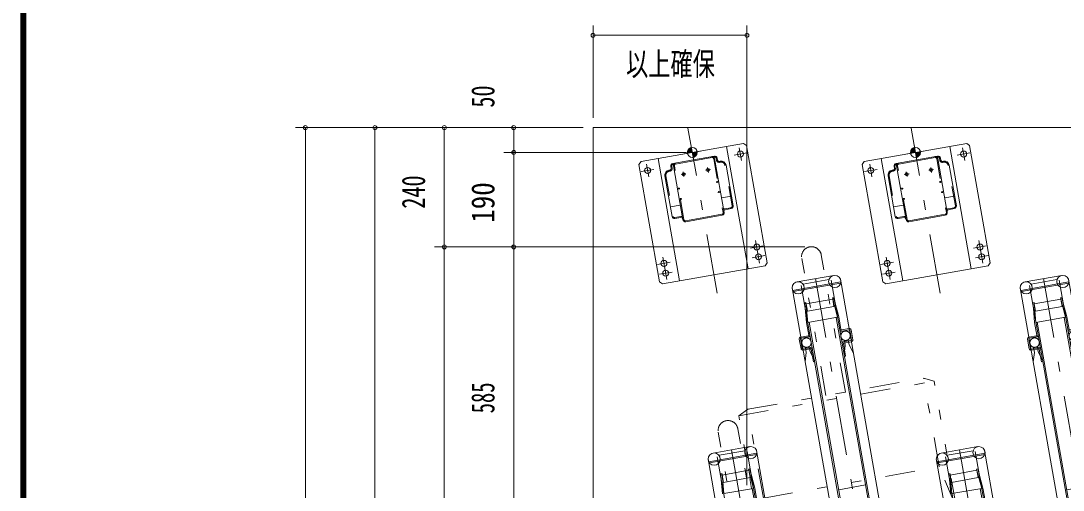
# Model space of a CAD drawing. Units: millimetres, scale not verified. Extents: x -5740 to 6033, y -4020 to 4020.
# Drawn here: x -5740 to -3639, y -862 to 83 of the extents above; entities that cross this region are included whole.
import ezdxf
from ezdxf.enums import TextEntityAlignment as Align

# ---------------------------------------------------------------- set-up
doc = ezdxf.new("R2010")
doc.units = ezdxf.units.MM
doc.header["$LTSCALE"] = 10
for name, pattern in [('USER2', [10, 4, -6]), ('USER4', [24, 12, -5, 2, -5]), ('USER6', [25, 6, -5, 2, -5, 2, -5])]:
    doc.linetypes.add(name, pattern=pattern)
for name, color, linetype, lineweight in [('0-3_2ラック-03BODL', 7, 'Continuous', 18), ('0-5_2ラック-6下ラック前', 3, 'Continuous', 18), ('0-6_2ラック-7下ラック奥', 3, 'USER2', 18), ('0-8_2ラック-A上ラック架台', 3, 'Continuous', 18), ('0-9_2ラック-B下自転車前', 2, 'USER6', 18), ('0-A_2ラック-C下自転車奥', 3, 'Continuous', 18), ('0-B_2ラック-D上自転車前', 4, 'USER6', 18), ('0-C_2ラック-F寸法', 3, 'Continuous', 18), ('1-0_F-F4PAPAER', 5, 'Continuous', 18)]:
    doc.layers.add(name, color=color, linetype=linetype, lineweight=lineweight)
doc.styles.add('ＭＳ ゴシック', font='')
doc.styles.get('ＭＳ ゴシック').set_extended_font_data('MS Gothic')

# ---------------------------------------------------------------- blocks, each defined once
blk = doc.blocks.new('POINT_3')
at = {"layer": '1-0_F-F4PAPAER', "color": 2}
for p, q in [((-33.33, 0), (33.33, 0)), ((0, 33.33), (0, -33.33))]:
    blk.add_line(p, q, dxfattribs=at)
blk.add_circle((0, 0), 20, dxfattribs=at)
for points in [[(-20, 0), (0, 0), (0, 20)], [(-19.71, 3.4), (-20, 0), (0, 20)], [(0, 20), (-20, 0), (-20, 0)], [(-18.64, 7.25), (-19.71, 3.4), (0, 20)], [(0, 20), (-19.71, 3.4), (-19.71, 3.4)], [(-16.83, 10.81), (-18.64, 7.25), (0, 20)], [(0, 20), (-18.64, 7.25), (-18.64, 7.25)], [(-14.35, 13.93), (-16.83, 10.81), (0, 20)], [(0, 20), (-16.83, 10.81), (-16.83, 10.81)], [(-11.29, 16.51), (-14.35, 13.93), (0, 20)], [(0, 20), (-14.35, 13.93), (-14.35, 13.93)], [(-7.79, 18.42), (-11.29, 16.51), (0, 20)], [(0, 20), (-11.29, 16.51), (-11.29, 16.51)], [(-3.97, 19.6), (-7.79, 18.42), (0, 20)], [(0, 20), (-7.79, 18.42), (-7.79, 18.42)], [(0, 20), (-3.97, 19.6), (-3.97, 19.6)], [(0, 20), (-3.97, 19.6), (-3.97, 19.6)], [(0, 20), (0, 0), (0, 0)], [(20, 0), (0, 0), (0, -20)], [(0, -20), (0, 0), (0, 0)], [(19.71, -3.4), (20, 0), (0, -20)], [(0, -20), (20, 0), (20, 0)], [(18.64, -7.25), (19.71, -3.4), (0, -20)], [(0, -20), (19.71, -3.4), (19.71, -3.4)], [(16.83, -10.81), (18.64, -7.25), (0, -20)], [(0, -20), (18.64, -7.25), (18.64, -7.25)], [(14.35, -13.93), (16.83, -10.81), (0, -20)], [(0, -20), (16.83, -10.81), (16.83, -10.81)], [(11.29, -16.51), (14.35, -13.93), (0, -20)], [(0, -20), (14.35, -13.93), (14.35, -13.93)], [(7.79, -18.42), (11.29, -16.51), (0, -20)], [(0, -20), (11.29, -16.51), (11.29, -16.51)], [(3.97, -19.6), (7.79, -18.42), (0, -20)], [(0, -20), (7.79, -18.42), (7.79, -18.42)], [(0, -20), (3.97, -19.6), (3.97, -19.6)], [(0, -20), (3.97, -19.6), (3.97, -19.6)]]:
    blk.add_solid(points, dxfattribs=at)
blk = doc.blocks.new('UP-POLE-TOP_4')
at = {"layer": '0-8_2ラック-A上ラック架台', "linetype": 'USER4'}
for p, q in [((0, -287.35), (0, 50)), ((-108, -20), (-82, -20)), ((-95, -33), (-95, -7)), ((82, -20), (108, -20)), ((95, -33), (95, -7)), ((-30, -40), (-20, -40)), ((-25, -45), (-25, -35)), ((30, -40), (20, -40)), ((25, -35), (25, -45)), ((-41.43, -67), (-37.01, -67)), ((37.01, -67), (41.43, -67)), ((-37.01, -88), (-41.43, -88)), ((41.43, -88), (37.01, -88)), ((-108, -210), (-82, -210)), ((-95, -197), (-95, -243)), ((82, -210), (108, -210)), ((95, -197), (95, -243)), ((-82, -230), (-108, -230)), ((82, -230), (108, -230))]:
    blk.add_line(p, q, dxfattribs=at)
at = {"layer": '0-8_2ラック-A上ラック架台', "color": 7}
for p, q in [((-70, 0), (-70, -250)), ((70, -250), (70, 0)), ((-47.5, -24), (-47.5, -20)), ((-42.25, -20), (-42.25, -130)), ((42.25, -20), (42.25, -130)), ((47.5, -20), (47.5, -24)), ((-62.5, -120), (-62.5, -37)), ((-52.5, -27), (-50.5, -27)), ((50.5, -27), (52.5, -27)), ((52.5, -29), (50.5, -29)), ((62.5, -120), (62.5, -37)), ((-40.25, -66), (-39.25, -66)), ((-39.25, -68), (-40.25, -68)), ((39.25, -66), (40.25, -66)), ((40.25, -68), (39.25, -68)), ((-42.25, -100.36), (-62.5, -100.36)), ((-40.25, -87), (-39.25, -87)), ((-39.25, -89), (-40.25, -89)), ((39.25, -87), (40.25, -87)), ((40.25, -89), (39.25, -89)), ((42.25, -100.36), (62.5, -100.36)), ((-45.25, -125), (-57.5, -125)), ((45.25, -125), (57.5, -125)), ((105, -250), (-105, -250))]:
    blk.add_line(p, q, dxfattribs=at)
at = {"layer": '0-8_2ラック-A上ラック架台', "linetype": 'USER2'}
for p, q in [((-45.5, -24), (-45.5, -20)), ((-41.25, -17), (-42.5, -17)), ((-40.25, -130), (-40.25, -20)), ((40.25, -20), (40.25, -130)), ((41.25, -17), (42.5, -17)), ((45.5, -24), (45.5, -20)), ((-60.5, -37), (-60.5, -120)), ((-50.5, -29), (-52.5, -29)), ((60.5, -120), (60.5, -37)), ((-57.5, -123), (-45.25, -123)), ((45.25, -123), (57.5, -123)), ((0, -133), (-37.25, -133)), ((37.25, -133), (0, -133))]:
    blk.add_line(p, q, dxfattribs=at)
at = {"layer": '0-8_2ラック-A上ラック架台', "color": 7}
for points in [[(-105, -250), (-110, -245), (-110, -5), (-105, 0)], [(-105, 0), (0, 0), (105, 0), (110, -5), (110, -245), (105, -250)], [(42.5, -15), (0, -15), (-42.5, -15)], [(-37.25, -135), (0, -135), (37.25, -135)]]:
    blk.add_lwpolyline(points, dxfattribs=at)
at = {"layer": '0-8_2ラック-A上ラック架台', "linetype": 'USER2'}
blk.add_lwpolyline([(-37.25, -17), (0, -17), (37.25, -17)], dxfattribs=at)
at = {"layer": '0-8_2ラック-A上ラック架台', "color": 7}
for centre, radius in [((-95, -20), 6), ((95, -20), 6), ((-25, -40), 3), ((25, -40), 3), ((-95, -210), 6), ((95, -210), 6), ((-95, -230), 6), ((95, -230), 6)]:
    blk.add_circle(centre, radius, dxfattribs=at)
for centre, radius, start, end in [((-42.5, -20), 5, 90, 180), ((-37.25, -20), 5, 90, 180), ((37.25, -20), 5, 0, 90), ((42.5, -20), 5, 0, 90), ((-52.5, -37), 10, 90, 180), ((-50.5, -24), 3, 270, 0), ((50.5, -24), 3, 180, 270), ((52.5, -37), 10, 0, 90), ((-39.25, -67), 1, 270, 90), ((39.25, -67), 1, 90, 270), ((-39.25, -88), 1, 270, 90), ((39.25, -88), 1, 90, 270), ((-57.5, -120), 5, 180, 270), ((-45.25, -128), 3, 0, 90), ((45.25, -128), 3, 90, 180), ((57.5, -120), 5, 270, 0), ((-37.25, -130), 5, 180, 270), ((37.25, -130), 5, 270, 0)]:
    blk.add_arc(centre, radius, start, end, dxfattribs=at)
at = {"layer": '0-8_2ラック-A上ラック架台', "linetype": 'USER2'}
for centre, radius, start, end in [((-42.5, -20), 3, 90, 180), ((-37.25, -20), 3, 90, 180), ((37.25, -20), 3, 0, 90), ((42.5, -20), 3, 0, 90), ((-52.5, -37), 8, 90, 180), ((-50.5, -24), 5, 270, 0), ((50.5, -24), 5, 180, 270), ((52.5, -37), 8, 0, 90), ((-57.5, -120), 3, 180, 270), ((-45.25, -128), 5, 53.13, 90), ((45.25, -128), 5, 90, 126.87), ((57.5, -120), 3, 270, 0), ((-37.25, -130), 3, 180, 270), ((37.25, -130), 3, 270, 0)]:
    blk.add_arc(centre, radius, start, end, dxfattribs=at)
at = {"layer": '0-B_2ラック-D上自転車前', "xscale": 0.5, "yscale": 0.5}
blk.add_blockref('POINT_3', (0, 0), dxfattribs=at)
blk = doc.blocks.new('CCL-RACK-BACK-TOP_16')
at = {"layer": '0-5_2ラック-6下ラック前', "color": 7}
for p, q in [((-49.5, -345.16), (-49.5, 169.18)), ((37.5, 178.97), (-37.5, 178.97)), ((-30.5, 170.34), (-30.5, -1330.15)), ((-26.39, 172.47), (26.39, 172.47)), ((30.5, -1330.15), (30.5, 170.34)), ((49.5, -345.16), (49.5, 169.18)), ((49.31, 163.47), (-49.31, 163.47)), ((-48.32, 160.97), (48.32, 160.97)), ((27.25, 132.35), (-27.25, 132.35)), ((-27.25, 132.35), (-27.25, 117.35)), ((30.5, 94.85), (-30.5, 94.85)), ((27.5, 94.85), (27.5, -1355.15))]:
    blk.add_line(p, q, dxfattribs=at)
at = {"layer": '0-5_2ラック-6下ラック前', "linetype": 'USER4'}
blk.add_line((0, 178.97), (0, -1375), dxfattribs=at)
at = {"layer": '0-5_2ラック-6下ラック前', "linetype": 'USER2'}
for p, q in [((-33, 94.85), (-30.5, 123.8)), ((33, 94.85), (30.5, 123.8)), ((33, 69.35), (33, 94.85))]:
    blk.add_line(p, q, dxfattribs=at)
at = {"layer": '0-5_2ラック-6下ラック前', "color": 7}
for points in [[(-30.5, 94.85), (-27.05, 134.7), (-29.54, 134.91), (-30.5, 123.8)], [(-27.25, 117.35), (27.25, 117.35), (27.25, 132.35)], [(30.5, 94.85), (27.05, 134.7), (29.54, 134.91), (30.5, 123.8)]]:
    blk.add_lwpolyline(points, dxfattribs=at)
for centre in [(-37.5, 166.72), (37.5, 166.72)]:
    blk.add_circle(centre, 12.25, dxfattribs=at)
blk = doc.blocks.new('CCL-CYC-BACK-TOP_1')
at = {"layer": '0-9_2ラック-B下自転車前'}
for p, q in [((-20, 1505.14), (-20, 1785.52)), ((20, 1505.14), (20, 1785.52))]:
    blk.add_line(p, q, dxfattribs=at)
blk.add_arc((0, 1785.52), 20, 0, 180, dxfattribs=at)
blk = doc.blocks.new('CCL-RACK-FRONT-TOP_17')
at = {"layer": '0-6_2ラック-7下ラック奥', "color": 7, "linetype": 'Continuous'}
for p, q in [((37.5, 528.97), (-37.5, 528.97)), ((-49.5, 4.84), (-49.5, 519.18)), ((49.31, 513.47), (-49.31, 513.47)), ((-48.32, 510.97), (48.32, 510.97)), ((-30.5, 520.34), (-30.5, -980.15)), ((-26.39, 522.47), (26.39, 522.47)), ((30.5, -980.15), (30.5, 520.34)), ((49.5, 4.84), (49.5, 519.18)), ((27.25, 482.35), (-27.25, 482.35)), ((-27.25, 482.35), (-27.25, 467.35)), ((30.5, 444.85), (-30.5, 444.85)), ((-27.5, 444.85), (-27.5, -1005.15)), ((27.5, 444.85), (27.5, -1005.15)), ((-53, 394.85), (-53, 414.85)), ((-50.5, 394.85), (-50.5, 414.85)), ((50.5, 394.85), (50.5, 414.85)), ((53, 394.85), (53, 414.85)), ((-27.25, 102.35), (27.25, 102.35))]:
    blk.add_line(p, q, dxfattribs=at)
at = {"layer": '0-6_2ラック-7下ラック奥', "linetype": 'USER4'}
blk.add_line((0, 528.97), (0, -1025), dxfattribs=at)
at = {"layer": '0-6_2ラック-7下ラック奥'}
for p, q in [((-33, 444.85), (-30.5, 473.8)), ((33, 444.85), (30.5, 473.8)), ((-33, 419.35), (-33, 444.85)), ((33, 419.35), (33, 444.85)), ((-49.5, 418.35), (-34, 418.35)), ((-49.5, 415.85), (-34, 415.85)), ((49.5, 418.35), (34, 418.35)), ((49.5, 415.85), (34, 415.85)), ((-49.5, 393.85), (-34, 393.85)), ((-49.5, 391.35), (-34, 391.35)), ((-33, 390.35), (-33, 364.85)), ((33, 390.35), (33, 364.85)), ((49.5, 393.85), (34, 393.85)), ((49.5, 391.35), (34, 391.35)), ((-30.5, 364.85), (-33, 364.85)), ((30.5, 364.85), (33, 364.85))]:
    blk.add_line(p, q, dxfattribs=at)
at = {"layer": '0-6_2ラック-7下ラック奥', "color": 7, "linetype": 'Continuous'}
for points in [[(-30.5, 444.85), (-27.05, 484.7), (-29.54, 484.91), (-30.5, 473.8)], [(30.5, 444.85), (27.05, 484.7), (29.54, 484.91), (30.5, 473.8)], [(-27.25, 467.35), (27.25, 467.35), (27.25, 482.35)]]:
    blk.add_lwpolyline(points, dxfattribs=at)
at = {"layer": '0-6_2ラック-7下ラック奥'}
for points in [[(-30.5, 367.84), (-36, 385.71), (-36, 395.71), (-44, 395.71), (-44, 385.71), (-49.5, 367.84)], [(49.5, 367.84), (44, 385.71), (44, 395.71), (36, 395.71), (36, 385.71), (30.5, 367.84)]]:
    blk.add_lwpolyline(points, dxfattribs=at)
at = {"layer": '0-6_2ラック-7下ラック奥', "color": 7, "linetype": 'Continuous'}
for centre in [(-37.5, 516.72), (37.5, 516.72)]:
    blk.add_circle(centre, 12.25, dxfattribs=at)
for centre, radius, start, end in [((-49.5, 414.85), 3.5, 90, 180), ((-49.5, 414.85), 1, 90, 180), ((49.5, 414.85), 3.5, 0, 90), ((49.5, 414.85), 1, 0, 90), ((-49.5, 394.85), 3.5, 180, 270), ((-49.5, 394.85), 1, 180, 270), ((49.5, 394.85), 3.5, 270, 0), ((49.5, 394.85), 1, 270, 0)]:
    blk.add_arc(centre, radius, start, end, dxfattribs=at)
at = {"layer": '0-6_2ラック-7下ラック奥'}
for centre, radius, start, end in [((-40, 405.21), 9.5, 360, 180), ((-40, 405.21), 9.5, 180, 0), ((-34, 419.35), 1, 270, 0), ((-34, 419.35), 3.5, 270, 0), ((34, 419.35), 3.5, 180, 270), ((40, 405.21), 9.5, 0, 180), ((40, 405.21), 9.5, 180, 360), ((34, 419.35), 1, 180, 270), ((-34, 390.35), 3.5, 0, 90), ((-34, 390.35), 1, 0, 90), ((34, 390.35), 3.5, 90, 180), ((34, 390.35), 1, 90, 180)]:
    blk.add_arc(centre, radius, start, end, dxfattribs=at)
blk = doc.blocks.new('CCL-CYC-FRONT-TOP_2')
at = {"layer": '0-A_2ラック-C下自転車奥', "color": 6, "linetype": 'USER6'}
for p, q in [((-20, 1505.14), (-20, 1785.52)), ((20, 1505.14), (20, 1785.52)), ((-200, 1495.5), (-180, 1505.14)), ((-200, 1495.5), (200, 1495.5)), ((-200, 1236.94), (-200, 1495.5)), ((180, 1323.71), (180, 1505.14)), ((200, 1495.5), (180, 1505.14)), ((200, 1236.94), (200, 1495.5)), ((-180, 1323.71), (180, 1323.71)), ((200, 1236.94), (180, 1323.71))]:
    blk.add_line(p, q, dxfattribs=at)
blk.add_lwpolyline([(-200, 1236.94), (-180, 1323.71), (-180, 1505.14), (180, 1505.14)], dxfattribs=at)
blk.add_arc((0, 1785.52), 20, 0, 180, dxfattribs=at)

msp = doc.modelspace()

# ---------------------------------------------------------------- linework, layer by layer
at = {"layer": '0-3_2ラック-03BODL'}
msp.add_lwpolyline([(-1261.25, -131.79), (-4586.25, -131.79), (-4586.25, -2566.6)], dxfattribs=at)
at = {"layer": '0-C_2ラック-F寸法'}
for p, q in [((-4586.25, 74.16), (-4586.25, -111.79)), ((-4276.25, 74.16), (-4276.25, -851.79)), ((-4586.25, 54.16), (-4276.25, 54.16)), ((-5186.25, -131.79), (-4606.25, -131.79)), ((-5166.25, -131.79), (-5166.25, -2501.79)), ((-5026.25, -2151.79), (-5026.25, -131.79)), ((-4886.25, -371.79), (-4886.25, -131.79)), ((-4746.25, -181.79), (-4746.25, -131.79)), ((-4766.25, -181.79), (-4398.85, -181.79)), ((-4746.25, -181.79), (-4746.25, -371.79)), ((-4906.25, -371.79), (-4159.4, -371.79)), ((-4886.25, -371.79), (-4886.25, -1971.79)), ((-4746.25, -371.79), (-4746.25, -956.79))]:
    msp.add_line(p, q, dxfattribs=at)
for centre, start, end in [((-4586.25, 54.16), 0, 180), ((-4586.25, 54.16), 180, 0), ((-4276.25, 54.16), 0, 180), ((-4276.25, 54.16), 180, 0), ((-5166.25, -131.79), 0, 180), ((-5166.25, -131.79), 180, 0), ((-5026.25, -131.79), 0, 180), ((-5026.25, -131.79), 180, 0), ((-4886.25, -131.79), 0, 180), ((-4886.25, -131.79), 180, 0), ((-4746.25, -131.79), 0, 180), ((-4746.25, -131.79), 180, 0), ((-4746.25, -181.79), 0, 180), ((-4746.25, -181.79), 180, 0), ((-4886.25, -371.79), 0, 180), ((-4886.25, -371.79), 180, 0), ((-4746.25, -371.79), 0, 180), ((-4746.25, -371.79), 180, 0)]:
    msp.add_arc(centre, 4, start, end, dxfattribs=at)
at = {"layer": '1-0_F-F4PAPAER'}
for points in [[(5739.96, 4020.13), (-5740.04, 4020.13), (-5740.04, -4019.87), (5739.96, -4019.87)], [(5738.96, 4019.13), (5738.96, -4018.87), (-5739.04, -4018.87), (-5739.04, 4019.13)], [(5737.96, 4018.13), (5737.96, -4017.87), (-5738.04, -4017.87), (-5738.04, 4018.13)], [(5736.96, 4017.13), (5736.96, -4016.87), (-5737.04, -4016.87), (-5737.04, 4017.13)], [(5735.96, 4016.13), (5735.96, -4015.87), (-5736.04, -4015.87), (-5736.04, 4016.13)], [(5734.96, 4015.13), (5734.96, -4014.87), (-5735.04, -4014.87), (-5735.04, 4015.13)], [(5733.96, 4014.13), (5733.96, -4013.87), (-5734.04, -4013.87), (-5734.04, 4014.13)], [(5732.96, 4013.13), (5732.96, -4012.87), (-5733.04, -4012.87), (-5733.04, 4013.13)], [(5731.96, 4012.13), (5731.96, -4011.87), (-5732.04, -4011.87), (-5732.04, 4012.13)], [(5730.96, 4011.13), (5730.96, -4010.87), (-5731.04, -4010.87), (-5731.04, 4011.13)], [(5729.96, 4010.13), (5729.96, -4009.87), (-5730.04, -4009.87), (-5730.04, 4010.13)]]:
    msp.add_lwpolyline(points, close=True, dxfattribs=at)

# ---------------------------------------------------------------- block references
at = {"layer": '0-9_2ラック-B下自転車前', "rotation": 10}
msp.add_blockref('CCL-CYC-BACK-TOP_1', (-4004.16, -2499.89), dxfattribs=at)
at = {"layer": '0-A_2ラック-C下自転車奥', "rotation": 10}
for name, p in [('CCL-CYC-FRONT-TOP_2', (-3835.87, -2149.89)), ('CCL-RACK-FRONT-TOP_17', (-4046.25, -956.79)), ('CCL-RACK-FRONT-TOP_17', (-3586.25, -956.79)), ('CCL-RACK-BACK-TOP_16', (-4276.25, -956.79)), ('CCL-RACK-BACK-TOP_16', (-3816.25, -956.79))]:
    msp.add_blockref(name, p, dxfattribs=at)
at = {"layer": '0-B_2ラック-D上自転車前', "rotation": 10}
for p in [(-4386.25, -181.79), (-3936.25, -181.79)]:
    msp.add_blockref('UP-POLE-TOP_4', p, dxfattribs=at)

# ---------------------------------------------------------------- texts
at = {"layer": '0-C_2ラック-F寸法', "color": 7, "style": 'ＭＳ ゴシック', "width": 0.7}
msp.add_text('以上確保', height=46.89, dxfattribs=at).set_placement((-4519.72, -41.04), align=Align.BOTTOM_LEFT)
at = {"layer": '0-C_2ラック-F寸法', "color": 7, "style": 'ＭＳ ゴシック'}
for s, width, p in [('50', 0.7, (-4771.05, -91.46)), ('240', 0.7, (-4911.05, -294.97)), ('190', 0.85, (-4771.05, -323.13)), ('585', 0.65, (-4771.05, -706.97))]:
    msp.add_text(s, height=46.89, rotation=90, dxfattribs=dict(at, width=width)).set_placement(p, align=Align.BOTTOM_LEFT)

doc.saveas('drawing.dxf')
